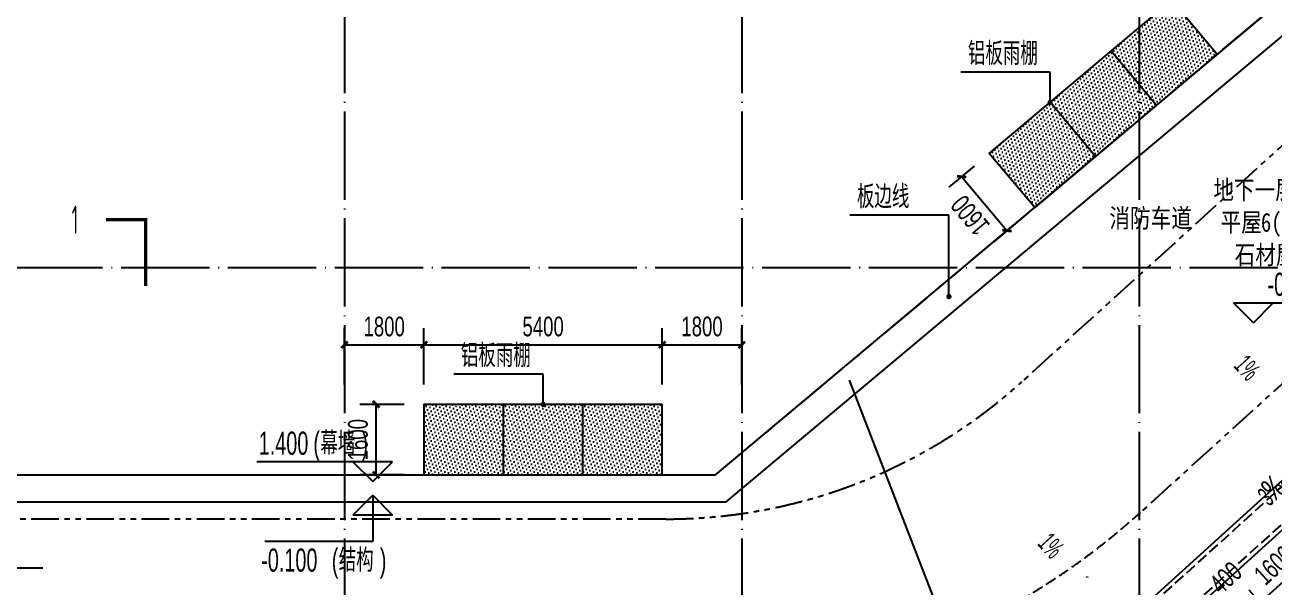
# Model space of a CAD drawing. Extents: x -409435 to 356702, y -107829 to 330904.
# Drawn here: x 43164 to 71479, y 33559 to 46301 of the extents above; entities that cross this region are included whole.
import ezdxf
from ezdxf.xclip import XClip

# ---------------------------------------------------------------- set-up
doc = ezdxf.new("R2010")
doc.units = 0
doc.header["$LTSCALE"] = 1000
doc.header["$MEASUREMENT"] = 0
doc.header["$XCLIPFRAME"] = 0
for name, pattern in [('104-14# 核心筒$0$DOTE', [2.42, 2, -0.2, 0.02, -0.2]), ('X-104 14#平面$0$109 3#平面$0$DASH', [0.35, 0.25, -0.1]), ('X-104 14#平面$0$DASH', [0.35, 0.25, -0.1]), ('X-104 14#平面$0$PHANTOM2', [1.25, 0.625, -0.125, 0.125, -0.125, 0.125, -0.125])]:
    doc.linetypes.add(name, pattern=pattern)
for name, color, linetype in [('01-标注_尺寸', 124, 'Continuous'), ('01-标注_符号', 200, 'Continuous'), ('02-TEXT_标注', 130, 'Continuous'), ('104-14# 核心筒$0$A_AXIS-轴线', 36, '104-14# 核心筒$0$DOTE'), ('X-104 14#平面$0$01-标注_标高', 200, 'Continuous'), ('X-104 14#平面$0$01-标注_符号', 200, 'Continuous'), ('X-104 14#平面$0$02-TEXT_房间', 7, 'Continuous'), ('X-104 14#平面$0$02-TEXT_标注', 130, 'Continuous'), ('X-104 14#平面$0$A-C_玻璃幕墙', 140, 'Continuous'), ('X-104 14#平面$0$A-O_分水线', 127, 'Continuous'), ('X-104 14#平面$0$A-O_屋面', 201, 'Continuous'), ('X-104 14#平面$0$A-O_散水', 134, 'Continuous'), ('X-104 14#平面$0$A-SUR_吊顶', 40, 'Continuous'), ('X-104 14#平面$0$EH_玻璃', 156, 'Continuous')]:
    doc.layers.add(name, color=color, linetype=linetype)
doc.layers.add('X-104 14#平面$0$下沉小院', color=247, linetype='Continuous', lineweight=35)
doc.styles.add('_TCH_DIM', font='ros.shx', dxfattribs={"width": 0.8, "height": 2, "bigfont": 'jd.shx'})
doc.styles.add('_TCH_DIM_T3', font='ros.shx', dxfattribs={"width": 0.705882, "bigfont": 'jd.shx'})
doc.styles.add('X-104 14#平面$0$_TCH_DIM', font='ros.shx', dxfattribs={"width": 0.8, "bigfont": 'jd.shx'})
doc.styles.add('X-104 14#平面$0$_TCH_LABEL', font='ros1.shx', dxfattribs={"width": 0.75, "bigfont": 'jd.shx'})
doc.styles.add('X-104 14#平面$0$_TCH_SPACE', font='STXIHEI_0.TTF', dxfattribs={"width": 0.8, "height": 5})
doc.styles.add('X-104 14#平面$0$Standard', font='STXIHEI_0.TTF', dxfattribs={"width": 0.8})
doc.dimstyles.new('_TCH_ARCH&&150', dxfattribs={"dimtxt": 446.25, "dimasz": 150, "dimexe": 375, "dimexo": 450, "dimgap": 189.375, "dimtad": 1, "dimdec": 0, "dimzin": 0, "dimdsep": 46, "dimtxsty": '_TCH_DIM_T3', "dimblk": 'ARCHTICK', "dimcen": 0.09, "dimclrt": 7, "dimazin": 2, "dimtfac": 1, "dimtdec": 0, "dimtix": 1, "dimtmove": 2, "dimatfit": 3, "dimfxl": 0, "dimtolj": 1, "dimtzin": 0, "dimarcsym": 0})
pattern_1 = [(45, (0, 0), (-28.0633, 84.1899), [0, -79.375])]

# ---------------------------------------------------------------- blocks, each defined once
blk = doc.blocks.new('104-14# 核心筒')
at = {"layer": '104-14# 核心筒$0$A_AXIS-轴线'}
for p, q in [((50400, 54018.4), (50400, -8545.1)), ((59400, 54018.4), (59400, -8545.1)), ((68400, 54018.4), (68400, -8545.1)), ((-24839, 40800), (120259.9, 40800))]:
    blk.add_line(p, q, dxfattribs=at)
blk = doc.blocks.new('X-104 14#平面$0$A$C5C1E4A78')
blk.add_line((0, 0), (-3484, 9022))
blk = doc.blocks.new('X-104 14#平面')
at = {"layer": 'X-104 14#平面$0$EH_玻璃'}
h = blk.add_hatch(dxfattribs=at)
h.set_pattern_fill('DOTS', color=256, scale=50, angle=45)
h.set_pattern_definition(pattern_1)
h.paths.add_polyline_path([(69144.2, 46861.2), (70172.6, 45635.5), (66036, 42164.5), (65007.5, 43390.1)])
h = blk.add_hatch(dxfattribs=at)
h.set_pattern_fill('DOTS', color=256, scale=50, angle=45)
h.set_pattern_definition(pattern_1)
h.paths.add_polyline_path([(57600, 37700), (52200, 37700), (52200, 36100), (57600, 36100)])
at = {"layer": 'X-104 14#平面$0$01-标注_标高'}
for p, q in [((70989.9, 39552), (70539.9, 40002)), ((70539.9, 40002), (72574.8, 40002)), ((70989.9, 39552), (71439.9, 40002)), ((51491.6, 36400), (48416.4, 36400)), ((51041.6, 35950), (50591.6, 36400)), ((51041.6, 35950), (51491.6, 36400)), ((51041.6, 35640), (50591.6, 35190)), ((51041.6, 35640), (51491.6, 35190)), ((51041.6, 35640), (51041.6, 34590)), ((51491.6, 35190), (50591.6, 35190)), ((51041.6, 34590), (48595.1, 34590))]:
    blk.add_line(p, q, dxfattribs=at)
at = {"layer": 'X-104 14#平面$0$01-标注_符号'}
for p, q in [((66386.4, 45234.4), (64365.4, 45234.4)), ((66386.4, 44547.2), (66386.4, 45234.4)), ((64093.4, 41988.6), (61851, 41988.6)), ((64093.4, 40142.8), (64093.4, 41988.6)), ((54900, 38387.2), (52879, 38387.2)), ((54900, 37700), (54900, 38387.2)), ((40865.9, 33994.2), (43570.9, 33994.2))]:
    blk.add_line(p, q, dxfattribs=at)
at = {"layer": 'X-104 14#平面$0$01-标注_符号', "const_width": 60}
for points in [[(66386.4, 44517.2, 1), (66386.4, 44577.2, 1)], [(64093.4, 40112.8, 1), (64093.4, 40172.8, 1)], [(54900, 37670, 1), (54900, 37730, 1)]]:
    blk.add_lwpolyline(points, format="xyb", close=True, dxfattribs=at)
at = {"layer": 'X-104 14#平面$0$01-标注_符号', "const_width": 75}
blk.add_lwpolyline([(45900, 40387), (45900, 41887), (45000, 41887)], dxfattribs=at)
at = {"layer": 'X-104 14#平面$0$A-C_玻璃幕墙'}
for points in [[(69144.2, 46861.2), (70172.6, 45635.5), (66036, 42164.5), (65007.5, 43390.1), (69144.2, 46861.2)], [(68793.8, 44478.5), (67765.3, 45704.2)], [(67414.9, 43321.5), (66386.4, 44547.2)], [(54000, 36100), (54000, 37700)], [(55800, 36100), (55800, 37700)]]:
    blk.add_lwpolyline(points, dxfattribs=at)
blk.add_lwpolyline([(57600, 37700), (52200, 37700), (52200, 36100), (57600, 36100)], close=True, dxfattribs=at)
at = {"layer": 'X-104 14#平面$0$A-O_屋面', "linetype": 'X-104 14#平面$0$PHANTOM2', "ltscale": 2}
blk.add_lwpolyline([(116300, 1125.5), (112466, -2800), (-12111.5, -2800), (-10903.8, 3413.1), (-11202.5, 3471.2), (-4857, 36100), (58808.6, 36100), (74837.7, 49550), (86050, 49550), (86050, 51700), (92100, 51702), (92100, 55283.2), (94608.8, 59227.5), (95621.4, 58583.5), (95782.4, 58836.6), (99791.5, 56286.5), (107067.8, 54161.9), (111100, 54161.9), (111100, 52680), (116300, 52680)], close=True, dxfattribs=at)
at = {"layer": 'X-104 14#平面$0$A-O_屋面', "ltscale": 5}
for points in [[(-11202.5, 3471.2), (-4857, 36100), (58808.6, 36100), (77400, 51700), (93285, 51700)], [(93285, 51080), (77625.7, 51080), (59034.3, 35480), (-4345.9, 35480), (-10594, 3352.8)]]:
    blk.add_lwpolyline(points, dxfattribs=at)
at = {"layer": 'X-104 14#平面$0$A-O_散水'}
for p, q in [((65035.3, 29980), (82043.5, 45419.5)), ((82262.2, 44497.1), (65355.8, 29150))]:
    blk.add_line(p, q, dxfattribs=at)
at = {"layer": 'X-104 14#平面$0$A-O_散水', "linetype": 'X-104 14#平面$0$DASH'}
for p, q in [((65073.9, 29880), (82069.8, 45308.4)), ((82235.9, 44608.3), (65317.2, 29250))]:
    blk.add_line(p, q, dxfattribs=at)
at = {"layer": 'X-104 14#平面$0$A-SUR_吊顶', "linetype": 'X-104 14#平面$0$PHANTOM2'}
for p, q in [((75695, 47246.8), (65745.4, 38214.9)), ((78383.6, 44285.1), (68434, 35253.2)), ((57679.8, 35100), (9724.7, 35100))]:
    blk.add_line(p, q, dxfattribs=at)
blk.add_arc((57679.8, 47100), 12000, 270, 312.2322, dxfattribs=at)
at = {"layer": 'X-104 14#平面$0$A-SUR_吊顶', "linetype": 'X-104 14#平面$0$109 3#平面$0$DASH'}
blk.add_arc((57679.8, 47100), 16000, 270, 312.2322, dxfattribs=at)
at = {"layer": 'X-104 14#平面$0$下沉小院'}
blk.add_line((67220.7, 33774.9), (67233.5, 33794.9), dxfattribs=at)
ref = blk.add_blockref('104-14# 核心筒', (0, 0))
XClip(ref).set_block_clipping_path([(-38664.3623821461, -25500), (139216.5485069363, 330900)])
at = {"layer": 'X-104 14#平面$0$A-O_分水线'}
blk.add_blockref('X-104 14#平面$0$A$C5C1E4A78', (65324.9, 29230), dxfattribs=at)
at = {"layer": 'X-104 14#平面$0$02-TEXT_房间', "style": 'X-104 14#平面$0$_TCH_SPACE', "width": 0.8}
blk.add_text('消防车道', height=428.14, dxfattribs=at).set_placement((67727, 41709.4))
at = {"layer": 'X-104 14#平面$0$02-TEXT_标注'}
for s, height, style, width, p in [('铝板雨棚', 520.93, 'X-104 14#平面$0$_TCH_DIM', 0.8, (64522.9, 45391.9)), ('地下一层屋面', 428.14, 'X-104 14#平面$0$Standard', 0.8, (70082.6, 42348.4)), ('板边线', 520.93, 'X-104 14#平面$0$_TCH_DIM', 0.8, (62008.5, 42146.1)), ('1', 637.5, 'X-104 14#平面$0$_TCH_LABEL', 0.529412, (44221.9, 41568.2)), ('平屋', 428.14, 'X-104 14#平面$0$Standard', 0.8, (70245, 41613.4)), ('6(', 428.14, 'X-104 14#平面$0$Standard', 0.8, (71162, 41613.4)), ('石材屋面', 428.14, 'X-104 14#平面$0$Standard', 0.8, (70565, 40878.4)), ('-0.100', 525, 'X-104 14#平面$0$_TCH_DIM', 0.64, (71309, 40159.5)), ('铝板雨棚', 520.93, 'X-104 14#平面$0$_TCH_DIM', 0.8, (53036.5, 38544.7)), ('(', 525, 'X-104 14#平面$0$_TCH_DIM', 0.64, (49696.1, 36557.5)), ('幕墙', 520.93, 'X-104 14#平面$0$_TCH_DIM', 0.8, (49852.9, 36557.5)), (')', 525, 'X-104 14#平面$0$_TCH_DIM', 0.64, (50784.1, 36557.5)), ('1.400', 525, 'X-104 14#平面$0$_TCH_DIM', 0.64, (48457.8, 36557.5)), ('-0.100', 525, 'X-104 14#平面$0$_TCH_DIM', 0.64, (48514.1, 33907.5)), ('(', 525, 'X-104 14#平面$0$_TCH_DIM', 0.64, (50113, 33907.5)), ('结构', 520.93, 'X-104 14#平面$0$_TCH_DIM', 0.8, (50269.8, 33907.5)), (')', 525, 'X-104 14#平面$0$_TCH_DIM', 0.64, (51201, 33907.5))]:
    blk.add_text(s, height=height, dxfattribs=dict(at, style=style, width=width)).set_placement(p)
blk = doc.blocks.new('_ArchTick')
at = {"color": 0, "linetype": 'ByBlock', "const_width": 0.4}
blk.add_lwpolyline([(-0.5, -0.5), (0.5, 0.5)], dxfattribs=at)
blk = doc.blocks.new('*D813')
at = {"layer": '01-标注_尺寸', "color": 0, "lineweight": -2, "transparency": 16777216}
for p, q in [((50400, 38150), (50400, 39425)), ((52200, 38150), (52200, 39425)), ((50400, 39050), (52200, 39050))]:
    blk.add_line(p, q, dxfattribs=at)
at = {"layer": 'Defpoints', "color": 0, "transparency": 16777216}
for p in [(52200, 39050), (50400, 37700), (52200, 37700)]:
    blk.add_point(p, dxfattribs=at)
at = {"layer": '01-标注_尺寸', "color": 0, "lineweight": -2, "transparency": 16777216, "xscale": 150, "yscale": 150, "zscale": 150, "rotation": 180}
blk.add_blockref('_ArchTick', (50400, 39050), dxfattribs=at)
at = {"layer": '01-标注_尺寸', "color": 0, "lineweight": -2, "transparency": 16777216, "xscale": 150, "yscale": 150, "zscale": 150}
blk.add_blockref('_ArchTick', (52200, 39050), dxfattribs=at)
at = {"layer": '01-标注_尺寸', "color": 7, "transparency": 16777216, "insert": (51300, 39463), "char_height": 446.2, "attachment_point": 5, "style": '_TCH_DIM_T3'}
blk.add_mtext('\\A1;1800', dxfattribs=at)
blk = doc.blocks.new('*D814')
at = {"layer": '01-标注_尺寸', "color": 0, "lineweight": -2, "transparency": 16777216}
for p, q in [((52200, 38150), (52200, 39425)), ((57600, 38150), (57600, 39425)), ((52200, 39050), (57600, 39050))]:
    blk.add_line(p, q, dxfattribs=at)
at = {"layer": 'Defpoints', "color": 0, "transparency": 16777216}
for p in [(57600, 39050), (52200, 37700), (57600, 37700)]:
    blk.add_point(p, dxfattribs=at)
at = {"layer": '01-标注_尺寸', "color": 0, "lineweight": -2, "transparency": 16777216, "xscale": 150, "yscale": 150, "zscale": 150, "rotation": 180}
blk.add_blockref('_ArchTick', (52200, 39050), dxfattribs=at)
at = {"layer": '01-标注_尺寸', "color": 0, "lineweight": -2, "transparency": 16777216, "xscale": 150, "yscale": 150, "zscale": 150}
blk.add_blockref('_ArchTick', (57600, 39050), dxfattribs=at)
at = {"layer": '01-标注_尺寸', "color": 7, "transparency": 16777216, "insert": (54900, 39463), "char_height": 446.2, "attachment_point": 5, "style": '_TCH_DIM_T3'}
blk.add_mtext('\\A1;5400', dxfattribs=at)
blk = doc.blocks.new('*D815')
at = {"layer": '01-标注_尺寸', "color": 0, "lineweight": -2, "transparency": 16777216}
for p, q in [((57600, 38150), (57600, 39425)), ((59400, 38150), (59400, 39425)), ((57600, 39050), (59400, 39050))]:
    blk.add_line(p, q, dxfattribs=at)
at = {"layer": 'Defpoints', "color": 0, "transparency": 16777216}
for p in [(59400, 39050), (57600, 37700), (59400, 37700)]:
    blk.add_point(p, dxfattribs=at)
at = {"layer": '01-标注_尺寸', "color": 0, "lineweight": -2, "transparency": 16777216, "xscale": 150, "yscale": 150, "zscale": 150, "rotation": 180}
blk.add_blockref('_ArchTick', (57600, 39050), dxfattribs=at)
at = {"layer": '01-标注_尺寸', "color": 0, "lineweight": -2, "transparency": 16777216, "xscale": 150, "yscale": 150, "zscale": 150}
blk.add_blockref('_ArchTick', (59400, 39050), dxfattribs=at)
at = {"layer": '01-标注_尺寸', "color": 7, "transparency": 16777216, "insert": (58500, 39463), "char_height": 446.2, "attachment_point": 5, "style": '_TCH_DIM_T3'}
blk.add_mtext('\\A1;1800', dxfattribs=at)
blk = doc.blocks.new('*D816')
at = {"layer": '01-标注_尺寸', "color": 0, "lineweight": -2, "transparency": 16777216}
for p, q in [((51750, 37700), (50745, 37700)), ((51120, 36100), (51120, 37700)), ((51750, 36100), (50745, 36100))]:
    blk.add_line(p, q, dxfattribs=at)
at = {"layer": 'Defpoints', "color": 0, "transparency": 16777216}
for p in [(51120, 37700), (52200, 37700), (52200, 36100)]:
    blk.add_point(p, dxfattribs=at)
at = {"layer": '01-标注_尺寸', "color": 0, "lineweight": -2, "transparency": 16777216, "xscale": 150, "yscale": 150, "zscale": 150}
for p, rotation in [((51120, 37700), 90), ((51120, 36100), 270)]:
    blk.add_blockref('_ArchTick', p, dxfattribs=dict(at, rotation=rotation))
at = {"layer": '01-标注_尺寸', "color": 7, "transparency": 16777216, "insert": (50707, 36900), "char_height": 446.2, "attachment_point": 5, "rotation": 90, "style": '_TCH_DIM_T3'}
blk.add_mtext('\\A1;1600', dxfattribs=at)
blk = doc.blocks.new('*D817')
at = {"layer": '01-标注_尺寸', "color": 0, "lineweight": -2, "transparency": 16777216}
for p, q in [((64663, 43101), (64091, 42621)), ((65407, 41637), (64379, 42862)), ((65691, 41875), (65120, 41396))]:
    blk.add_line(p, q, dxfattribs=at)
at = {"layer": 'Defpoints', "color": 0, "transparency": 16777216}
for p in [(65008, 43390), (64379, 42862), (66036, 42164)]:
    blk.add_point(p, dxfattribs=at)
at = {"layer": '01-标注_尺寸', "color": 0, "lineweight": -2, "transparency": 16777216, "xscale": 150, "yscale": 150, "zscale": 150}
for p, rotation in [((64379, 42862), 130.0000000000001), ((65407, 41637), 310.0000000000001)]:
    blk.add_blockref('_ArchTick', p, dxfattribs=dict(at, rotation=rotation))
at = {"layer": '01-标注_尺寸', "color": 7, "transparency": 16777216, "insert": (64577, 41984), "char_height": 446.2, "attachment_point": 5, "rotation": 130, "style": '_TCH_DIM_T3'}
blk.add_mtext('\\A1;1600', dxfattribs=at)
blk = doc.blocks.new('*D1772')
at = {"layer": '01-标注_尺寸', "color": 0, "lineweight": -2, "transparency": 16777216}
for p, q in [((72795, 33770), (72075, 34562)), ((71143, 33209), (72327, 34284)), ((71610, 32694), (70891, 33486))]:
    blk.add_line(p, q, dxfattribs=at)
at = {"layer": 'Defpoints', "color": 0, "transparency": 16777216}
for p in [(72327, 34284), (73097, 33436), (71912, 32361)]:
    blk.add_point(p, dxfattribs=at)
at = {"layer": '01-标注_尺寸', "color": 0, "lineweight": -2, "transparency": 16777216, "xscale": 150, "yscale": 150, "zscale": 150}
for p, rotation in [((72327, 34284), 42.23219695922374), ((71143, 33209), 222.2321969592237)]:
    blk.add_blockref('_ArchTick', p, dxfattribs=dict(at, rotation=rotation))
at = {"layer": '01-标注_尺寸', "color": 7, "transparency": 16777216, "insert": (71458, 34052), "char_height": 446.2, "attachment_point": 5, "rotation": 42.2322, "style": '_TCH_DIM_T3'}
blk.add_mtext('\\A1;1600', dxfattribs=at)
blk = doc.blocks.new('*D1773')
at = {"layer": '01-标注_尺寸', "color": 0, "lineweight": -2, "transparency": 16777216}
for p, q in [((71610, 32694), (70891, 33486)), ((71314, 32425), (70594, 33218)), ((70846, 32940), (71143, 33209))]:
    blk.add_line(p, q, dxfattribs=at)
at = {"layer": 'Defpoints', "color": 0, "transparency": 16777216}
for p in [(71143, 33209), (71912, 32361), (71616, 32092)]:
    blk.add_point(p, dxfattribs=at)
at = {"layer": '01-标注_尺寸', "color": 0, "lineweight": -2, "transparency": 16777216, "xscale": 150, "yscale": 150, "zscale": 150}
for p, rotation in [((71143, 33209), 42.23219695922238), ((70846, 32940), 222.2321969592224)]:
    blk.add_blockref('_ArchTick', p, dxfattribs=dict(at, rotation=rotation))
at = {"layer": '01-标注_尺寸', "color": 7, "transparency": 16777216, "insert": (70364, 33769), "char_height": 446.2, "attachment_point": 5, "rotation": 42.2322, "style": '_TCH_DIM_T3'}
blk.add_mtext('\\A1;400', dxfattribs=at)

msp = doc.modelspace()

# ---------------------------------------------------------------- linework, layer by layer
at = {"layer": '01-标注_符号'}
for points in [[(70037.7, 38861.8, 0, 0, 0), (70669.3, 38166, 120, 0, 0), (70971.8, 37832.8, 0, 0, 0)], [(71264.8, 35087, 0, 0, 0), (71664.3, 35447.2, 120, 0, 0), (71998.5, 35748.5, 0, 0, 0)], [(65595.1, 34829, 0, 0, 0), (66226.8, 34133.1, 120, 0, 0), (66529.2, 33799.9, 0, 0, 0)]]:
    msp.add_lwpolyline(points, format="xyseb", dxfattribs=at)

# ---------------------------------------------------------------- block references
msp.add_blockref('X-104 14#平面', (0, 0))

# ---------------------------------------------------------------- texts
at = {"layer": '02-TEXT_标注', "style": '_TCH_DIM'}
for s, height, rotation, width, p in [('1%%%', 446.25, 312.2322, 0.564706, (70522.5, 38562)), ('‰', 520.9, 42.04024, 0.8, (71470.1, 35484.1)), ('3', 446.2, 42.04024, 0.564706, (71345.3, 35371.6)), ('1%%%', 446.25, 312.2322, 0.564706, (66080, 34529.2))]:
    msp.add_text(s, height=height, rotation=rotation, dxfattribs=dict(at, width=width)).set_placement(p)

# ---------------------------------------------------------------- dimensions: what is measured, and where the dimension line sits
at = {"layer": '01-标注_尺寸'}
dim = msp.add_linear_dim(base=(64378.7, 42862.5), p1=(66036, 42164.5), p2=(65007.5, 43390.1), angle=130, dimstyle='_TCH_ARCH&&150', override={"dimgap": 0}, dxfattribs=at)
dim.commit()
dim.dimension.update_dxf_attribs({"geometry": '*D817', "text_midpoint": (64576.9, 41984.5), "dimtype": 161, "text_rotation": 130})
for p1, p2, distance, picture, middle in [((50400, 37700), (52200, 37700), 1350, '*D813', (51300, 39462.5)), ((52200, 37700), (57600, 37700), 1350, '*D814', (54900, 39462.5)), ((57600, 37700), (59400, 37700), 1350, '*D815', (58500, 39462.5)), ((52200, 36100), (52200, 37700), 1080.3, '*D816', (50707.2, 36900)), ((71912.3, 32360.9), (73097, 33436.3), 1145.2, '*D1772', (71457.7, 34051.9))]:
    dim = msp.add_aligned_dim(p1=p1, p2=p2, distance=distance, dimstyle='_TCH_ARCH&&150', dxfattribs=at)
    dim.commit()
    dim.dimension.update_dxf_attribs({"geometry": picture, "text_midpoint": middle})
dim = msp.add_linear_dim(base=(71142.6, 33208.8), p1=(71616.1, 32092), p2=(71912.3, 32360.9), angle=42.2322, dimstyle='_TCH_ARCH&&150', dxfattribs=at)
dim.commit()
dim.dimension.update_dxf_attribs({"geometry": '*D1773', "text_midpoint": (70364.4, 33768.5), "dimtype": 161})

doc.saveas('drawing.dxf')
